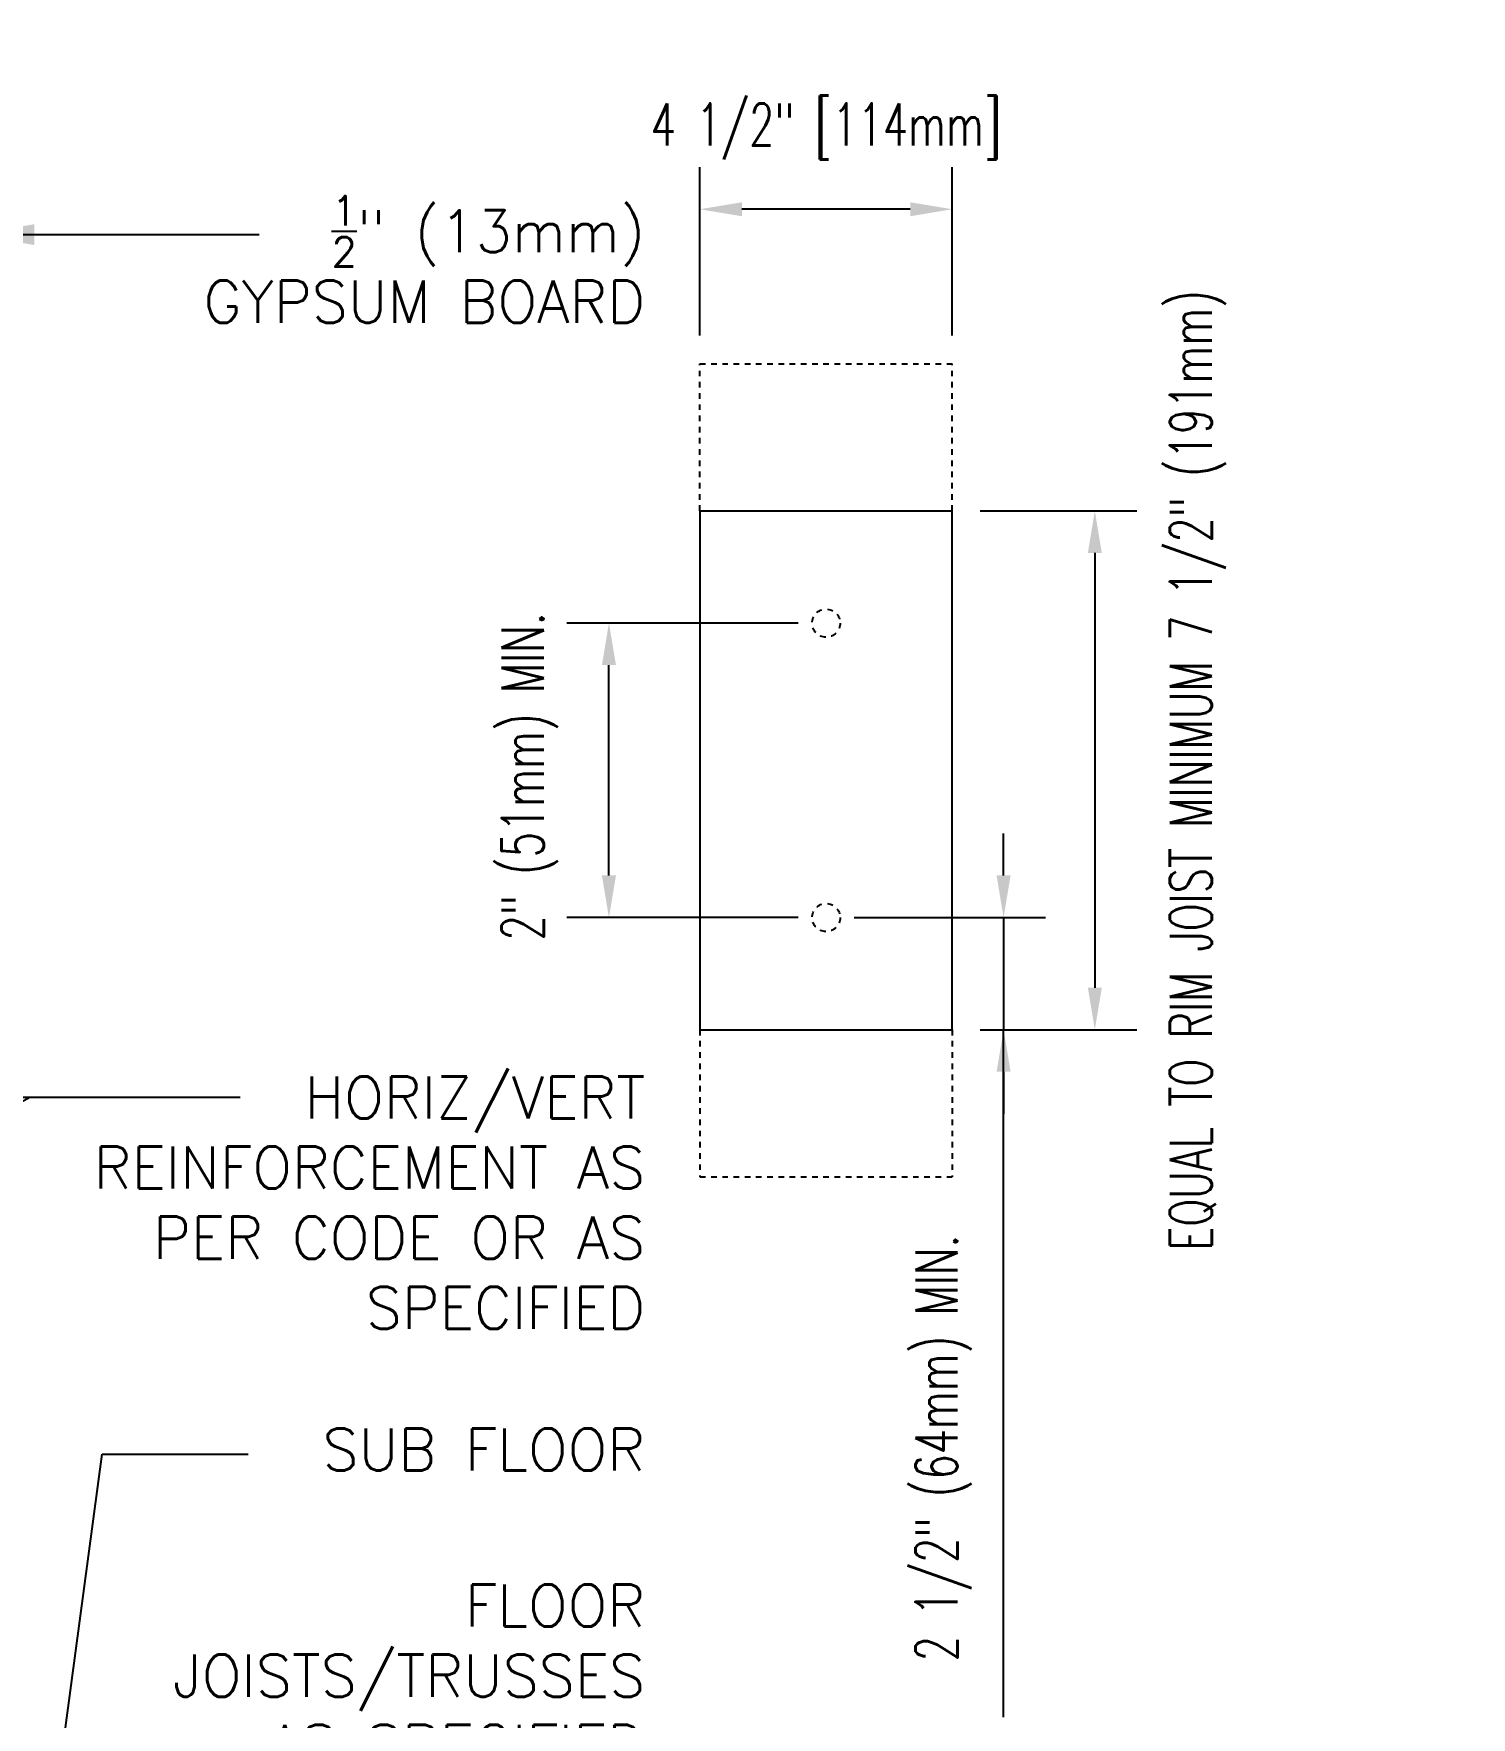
# Model space of a CAD drawing. Header units: inches. Extents: x 141.3 to 203.7, y -55.9 to 20.9.
# Drawn here: x 178.11 to 203.75, y -9.08 to 20.93 of the extents above; entities that cross this region are included whole.
import ezdxf

# ---------------------------------------------------------------- set-up
doc = ezdxf.new("R2010")
doc.units = ezdxf.units.IN
doc.header["$LTSCALE"] = 0.5
doc.header["$MEASUREMENT"] = 0
doc.linetypes.add('HIDDEN2', pattern=[0.1875, 0.125, -0.0625])
doc.layers.add('LINE9', color=9, linetype='Continuous')
doc.layers.add('TEXT', color=4, linetype='Continuous')
doc.styles.add('DIM', font='romans.shx', dxfattribs={"width": 0.7})
doc.styles.add('ROMANS', font='romans.shx', dxfattribs={"height": 1.125})
doc.dimstyles.new('ext_12', dxfattribs={"dimscale": 12, "dimtxt": 0.09375, "dimasz": 0.09375, "dimexe": 0.09375, "dimexo": 0.0625, "dimgap": 0.0625, "dimtad": 1, "dimdec": 1, "dimzin": 3, "dimdsep": 46, "dimlunit": 4, "dimtxsty": 'DIM', "dimcen": 0.09, "dimdle": 0.09375, "dimclrt": 4, "dimadec": 0, "dimazin": 0, "dimtfac": 1, "dimtdec": 1, "dimtmove": 2, "dimatfit": 3, "dimfxl": 1, "dimfrac": 2, "dimtolj": 1, "dimtzin": 0, "dimarcsym": 0})
doc.dimstyles.new('ext_8', dxfattribs={"dimscale": 8, "dimtxt": 0.09375, "dimasz": 0.09375, "dimexe": 0.09375, "dimexo": 0.0625, "dimgap": 0.0625, "dimtad": 1, "dimdec": 1, "dimzin": 3, "dimdsep": 46, "dimlunit": 4, "dimtxsty": 'DIM', "dimcen": 0.09, "dimdle": 0.09375, "dimclrt": 4, "dimadec": 0, "dimazin": 0, "dimtfac": 1, "dimtdec": 1, "dimtmove": 2, "dimatfit": 3, "dimfxl": 1, "dimfrac": 2, "dimtolj": 1, "dimtzin": 0, "dimarcsym": 0})

# ---------------------------------------------------------------- blocks, each defined once
blk = doc.blocks.new('*D2')
at = {"layer": 'Defpoints', "color": 0, "transparency": 16777216}
for p in [(189.991, 17.804), (189.991, 15.051), (194.491, 15.051)]:
    blk.add_point(p, dxfattribs=at)
at = {"layer": 'TEXT', "color": 0, "lineweight": -2, "transparency": 16777216}
for p, q in [((189.991, 15.551), (189.991, 18.554)), ((194.491, 15.551), (194.491, 18.554)), ((193.741, 17.804), (190.741, 17.804))]:
    blk.add_line(p, q, dxfattribs=at)
at = {"layer": 'TEXT', "color": 0, "transparency": 16777216}
for points in [[(190.741, 17.929), (190.741, 17.679), (189.991, 17.804)], [(193.741, 17.929), (193.741, 17.679), (194.491, 17.804)]]:
    blk.add_solid(points, dxfattribs=at)
at = {"layer": 'TEXT', "color": 4, "transparency": 16777216, "insert": (192.241, 19.19), "char_height": 0.75, "attachment_point": 5, "style": 'DIM'}
blk.add_mtext('\\A1;4 1/2" [114mm]', dxfattribs=at)
blk = doc.blocks.new('*D3')
at = {"layer": 'Defpoints', "color": 0, "transparency": 16777216}
for p in [(194.491, 12.426), (194.491, 3.176), (197.033, 3.176)]:
    blk.add_point(p, dxfattribs=at)
at = {"layer": 'TEXT', "color": 0, "lineweight": -2, "transparency": 16777216}
for p, q in [((194.991, 12.426), (197.783, 12.426)), ((197.033, 11.676), (197.033, 3.926)), ((194.991, 3.176), (197.783, 3.176))]:
    blk.add_line(p, q, dxfattribs=at)
at = {"layer": 'TEXT', "color": 0, "transparency": 16777216}
for points in [[(196.908, 11.676), (197.158, 11.676), (197.033, 12.426)], [(196.908, 3.926), (197.158, 3.926), (197.033, 3.176)]]:
    blk.add_solid(points, dxfattribs=at)
at = {"layer": 'TEXT', "color": 4, "transparency": 16777216, "insert": (198.87, 7.801), "char_height": 0.75, "attachment_point": 5, "rotation": 90, "style": 'DIM'}
blk.add_mtext('\\A1;EQUAL TO RIM JOIST MINIMUM 7 1/2" (191mm) ', dxfattribs=at)
blk = doc.blocks.new('*D4')
at = {"layer": 'Defpoints', "color": 0, "transparency": 16777216}
for p in [(188.369, 10.426), (192.241, 10.426), (192.241, 5.176)]:
    blk.add_point(p, dxfattribs=at)
at = {"layer": 'TEXT', "color": 0, "lineweight": -2, "transparency": 16777216}
for p, q in [((191.741, 10.426), (187.619, 10.426)), ((188.369, 5.926), (188.369, 9.676)), ((191.741, 5.176), (187.619, 5.176))]:
    blk.add_line(p, q, dxfattribs=at)
at = {"layer": 'TEXT', "color": 0, "transparency": 16777216}
for points in [[(188.244, 9.676), (188.494, 9.676), (188.369, 10.426)], [(188.244, 5.926), (188.494, 5.926), (188.369, 5.176)]]:
    blk.add_solid(points, dxfattribs=at)
at = {"layer": 'TEXT', "color": 4, "transparency": 16777216, "insert": (186.955, 7.692), "char_height": 0.75, "attachment_point": 5, "rotation": 90, "style": 'DIM'}
blk.add_mtext('\\A1;2" (51mm) MIN.', dxfattribs=at)
blk = doc.blocks.new('*D5')
at = {"layer": 'Defpoints', "color": 0, "transparency": 16777216}
for p in [(192.241, 5.176), (194.491, 3.176), (195.406, 3.176)]:
    blk.add_point(p, dxfattribs=at)
at = {"layer": 'TEXT', "color": 0, "lineweight": -2, "transparency": 16777216}
for p, q in [((195.406, 5.926), (195.406, 6.676)), ((192.741, 5.176), (196.156, 5.176)), ((195.406, 5.176), (195.406, 3.176)), ((195.406, 5.176), (195.406, 3.176)), ((194.991, 3.176), (196.156, 3.176)), ((195.406, -9.081), (195.406, 3.176)), ((195.406, 2.426), (195.406, 1.676))]:
    blk.add_line(p, q, dxfattribs=at)
at = {"layer": 'TEXT', "color": 0, "transparency": 16777216}
for points in [[(195.281, 5.926), (195.531, 5.926), (195.406, 5.176)], [(195.281, 2.426), (195.531, 2.426), (195.406, 3.176)]]:
    blk.add_solid(points, dxfattribs=at)
at = {"layer": 'TEXT', "color": 4, "transparency": 16777216, "insert": (194.334, -4.281), "char_height": 0.75, "attachment_point": 5, "rotation": 90, "style": 'DIM'}
blk.add_mtext('\\A1;2 1/2" (64mm) MIN.', dxfattribs=at)

msp = doc.modelspace()

# ---------------------------------------------------------------- linework, layer by layer
at = {"layer": 'LINE9', "linetype": 'HIDDEN2'}
for p, q in [((189.991, 15.051), (194.491, 15.051)), ((189.991, 12.426), (189.991, 15.051)), ((194.491, 12.426), (194.491, 15.051)), ((189.991, 3.176), (189.991, 0.551)), ((194.491, 3.176), (194.491, 0.551)), ((189.991, 0.551), (194.491, 0.551))]:
    msp.add_line(p, q, dxfattribs=at)
at = {"layer": 'LINE9'}
for p, q in [((189.991, 12.426), (189.991, 3.176)), ((189.991, 12.426), (194.491, 12.426)), ((194.491, 3.176), (194.491, 12.426)), ((189.991, 3.176), (194.491, 3.176))]:
    msp.add_line(p, q, dxfattribs=at)
at = {"layer": 'LINE9', "linetype": 'HIDDEN2'}
for centre in [(192.241, 10.426), (192.241, 5.176)]:
    msp.add_circle(centre, 0.25, dxfattribs=at)

# ---------------------------------------------------------------- texts
at = {"layer": 'TEXT', "char_height": 0.75, "attachment_point": 6, "style": 'ROMANS'}
for s, insert, width in [('\\A1;{\\H0.7x;\\S1/2;}" (13mm) GYPSUM BOARD', (189.016, 16.912), 10.5218), ('HORIZ/VERT REINFORCEMENT AS PER CODE OR AS SPECIFIED', (189.016, 0.094), 11.43486), ('\\A1;{\\H1x;SUB FLOOR}', (189.016, -4.307), 11.43486), ('\\A1;FLOOR JOISTS/TRUSSES \\PAS SPECIFIED', (189.016, -8.34), 11.43486)]:
    msp.add_mtext(s, dxfattribs=dict(at, insert=insert, width=width))

# ---------------------------------------------------------------- dimensions: what is measured, and where the dimension line sits
at = {"layer": 'TEXT'}
dim = msp.add_linear_dim(base=(189.991, 17.804), p1=(194.491, 15.051), p2=(189.991, 15.051), dimstyle='ext_8', dxfattribs=at)
dim.commit()
dim.dimension.update_dxf_attribs({"geometry": '*D2', "text_midpoint": (192.241, 19.19), "dimtype": 160})
dim = msp.add_linear_dim(base=(197.033, 3.176), p1=(194.491, 12.426), p2=(194.491, 3.176), angle=90, text='EQUAL TO RIM JOIST MINIMUM 7 1/2" (191mm) ', dimstyle='ext_8', dxfattribs=at)
dim.commit()
dim.dimension.update_dxf_attribs({"geometry": '*D3', "text_midpoint": (198.87, 7.801), "dimtype": 160})
for base, p2, angle, text, override, picture, middle in [((188.369, 10.426), (192.241, 10.426), 90, '2" (51mm) MIN.', {"dimtmove": 2}, '*D4', (186.955, 7.692)), ((195.406, 3.176), (194.491, 3.176), 270, '2 1/2" (64mm) MIN.', {"dimtmove": 1}, '*D5', (195.406, -4.281))]:
    dim = msp.add_linear_dim(base=base, p1=(192.241, 5.176), p2=p2, angle=angle, text=text, dimstyle='ext_8', override=override, dxfattribs=at)
    dim.commit()
    dim.dimension.update_dxf_attribs({"geometry": picture, "text_midpoint": middle, "dimtype": 160})

# ---------------------------------------------------------------- leaders
for points in [[(176.998, 17.352), (182.132, 17.352)], [(168.855, 1.976), (178.043, 1.976), (181.793, 1.976)], [(169.393, -2.848), (178.043, 1.976), (181.793, 1.976)], [(178.419, -11.208), (179.333, -4.39), (181.934, -4.39)]]:
    msp.add_leader(points, dimstyle='ext_12', override={"dimgap": 0.0625, "dimtad": 0}, dxfattribs=at)

doc.saveas('drawing.dxf')
